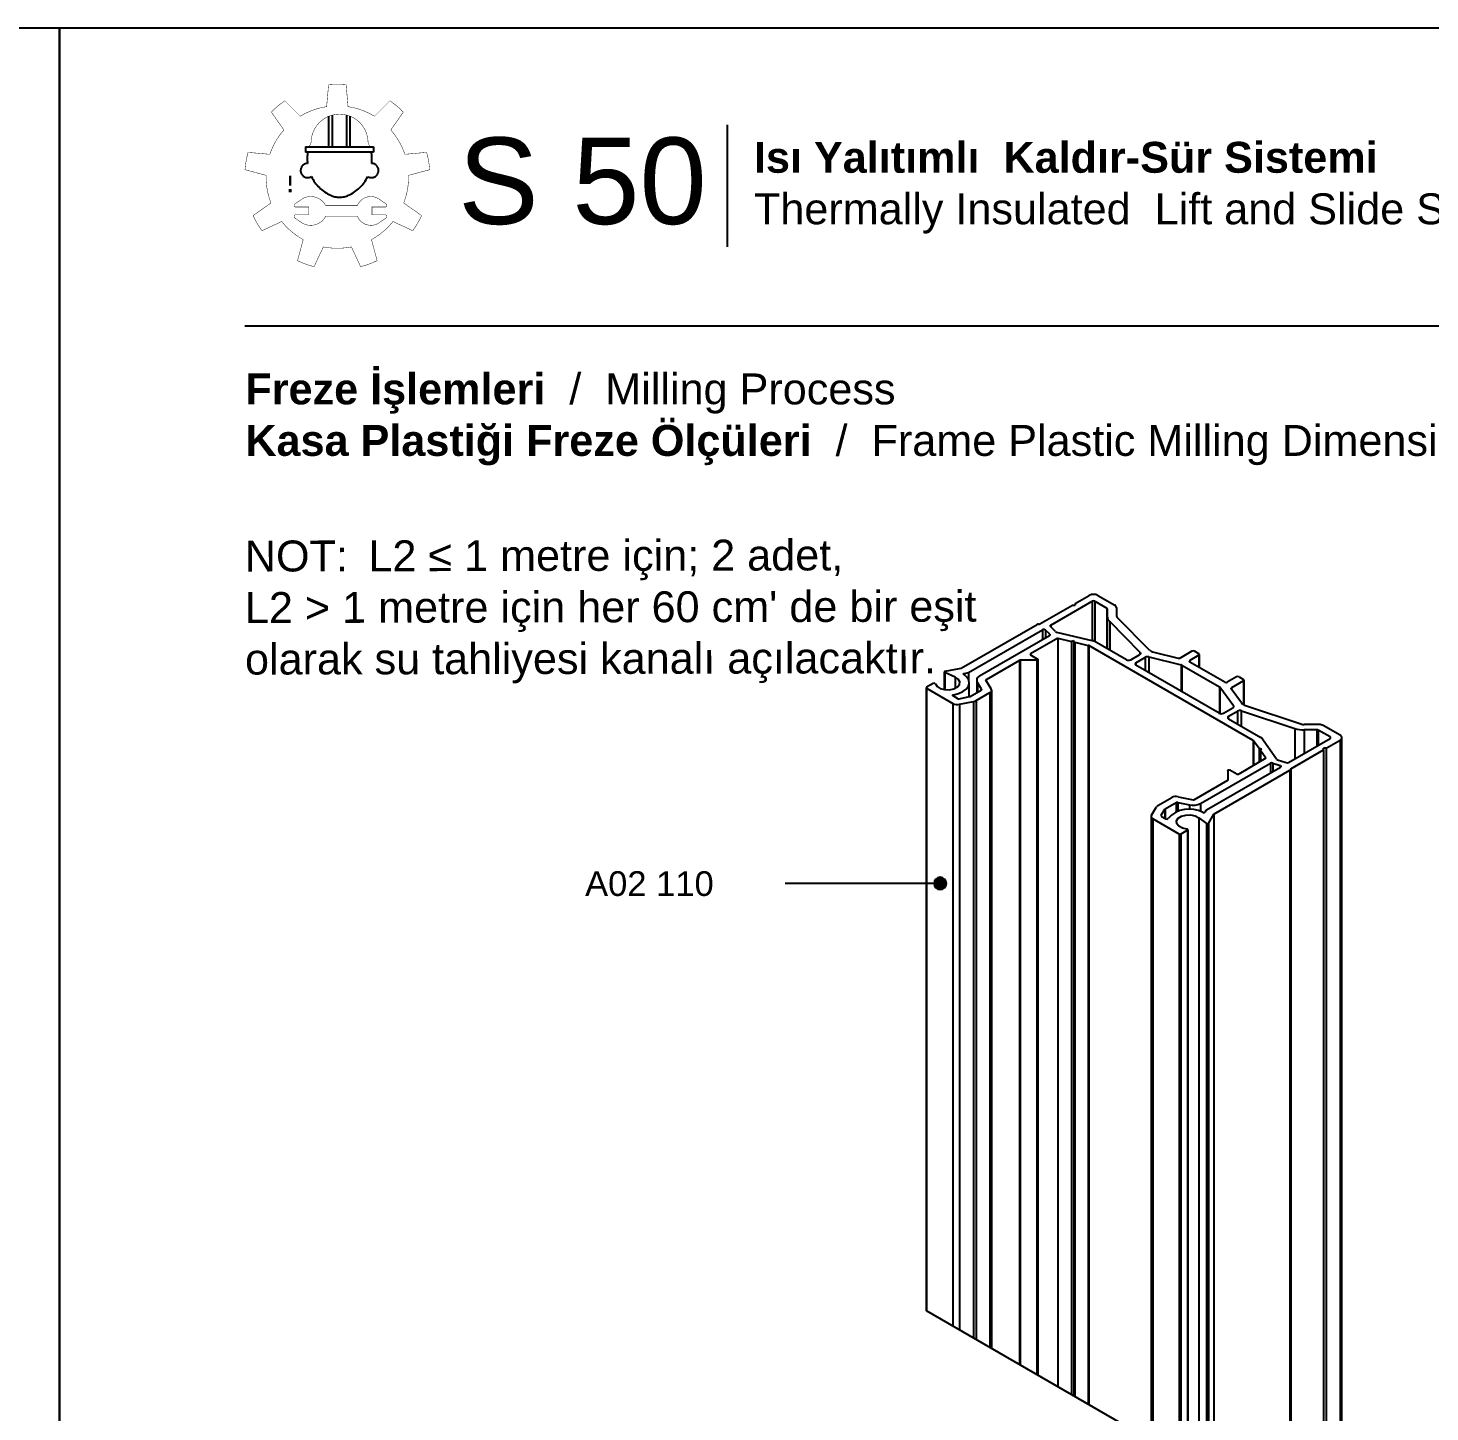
# Model space of a CAD drawing. Header units: millimetres. Extents: x 221 to 2771, y 196 to 840.
# Drawn here: x 1508.8 to 1622.2, y 727.7 to 839.6 of the extents above; entities that cross this region are included whole.
import ezdxf

# ---------------------------------------------------------------- set-up
doc = ezdxf.new("R2010")
doc.units = ezdxf.units.MM
doc.linetypes.add('CENTER', pattern=[50.8, 31.75, -6.35, 6.35, -6.35])
doc.layers.add('antet_k', color=7, linetype='Continuous')
doc.layers.add('yazı_numara_k', color=21, linetype='Continuous')
doc.styles.get("Standard").update_dxf_attribs({"font": 'arial.ttf'})

# ---------------------------------------------------------------- blocks, each defined once
blk = doc.blocks.new('S1.A')
at = {"color": 252}
blk.add_lwpolyline([(2269.17, -494.13), (2269.17, -791.13), (2479.17, -791.13), (2479.17, -494.13)], close=True, dxfattribs=at)
blk = doc.blocks.new('Üretim katalogu sembol-1')
at = {"true_color": 0xfed100}
h = blk.add_hatch(color=40, dxfattribs=at)
h.dxf.hatch_style = 1
h.paths.add_polyline_path([(1565.75, 1465.58), (1566.79, 1465.58), (1566.79, 1470.07), (1565.75, 1470.07)])
h.paths.add_polyline_path([(1565.75, 1462.71), (1566.79, 1462.71), (1566.79, 1464.05), (1565.75, 1464.05)])
at = {"color": 0, "linetype": 'CENTER', "ltscale": 12}
for p, q in [((1583.66, 1483.04), (1583.66, 1496.78)), ((1585.26, 1483.04), (1585.26, 1497.31)), ((1591.66, 1483.04), (1591.66, 1497.31)), ((1593.26, 1483.04), (1593.26, 1496.78)), ((1573.15, 1483.04), (1603.77, 1483.04)), ((1573.15, 1483.04), (1573.15, 1480.64)), ((1603.77, 1480.64), (1573.15, 1480.64)), ((1603.77, 1483.04), (1603.77, 1480.64))]:
    blk.add_line(p, q, dxfattribs=at)
at = {"color": 0, "linetype": 'CENTER', "lineweight": -2, "ltscale": 12, "const_width": 0.2}
for points in [[(1582.66, 1501.13), (1583.52, 1510.91)], [(1592.26, 1501.13), (1591.41, 1510.91)], [(1563.45, 1490.64), (1557.82, 1498.68)], [(1570.8, 1496.81), (1563.86, 1503.75)], [(1604.12, 1496.81), (1611.06, 1503.75)], [(1611.48, 1490.64), (1617.1, 1498.68)], [(1557.14, 1479.71), (1547.36, 1480.57)], [(1617.79, 1479.71), (1627.56, 1480.57)], [(1555.47, 1470.26), (1545.99, 1472.8)], [(1619.45, 1470.26), (1628.93, 1472.8)], [(1557.66, 1457.83), (1549.63, 1452.2)], [(1617.26, 1457.83), (1625.3, 1452.2)], [(1562.46, 1449.52), (1553.57, 1445.37)], [(1612.46, 1449.52), (1621.35, 1445.37)], [(1572.13, 1441.41), (1569.59, 1431.93)], [(1581.15, 1438.12), (1577.01, 1429.23)], [(1593.77, 1438.12), (1597.92, 1429.23)], [(1602.79, 1441.41), (1605.33, 1431.93)]]:
    blk.add_lwpolyline(points, dxfattribs=at)
for points in [[(1591.41, 1510.91, 0.047521), (1583.52, 1510.91)], [(1563.86, 1503.75, 0.047521), (1557.82, 1498.68)], [(1582.66, 1501.13, 0.099576), (1570.8, 1496.81)], [(1604.12, 1496.81, 0.099576), (1592.26, 1501.13)], [(1617.1, 1498.68, 0.047521), (1611.06, 1503.75)], [(1563.45, 1490.64, 0.099576), (1557.14, 1479.71)], [(1617.79, 1479.71, 0.099576), (1611.48, 1490.64)], [(1547.36, 1480.57, 0.047521), (1545.99, 1472.8)], [(1628.93, 1472.8, 0.047521), (1627.56, 1480.57)], [(1555.47, 1470.26, 0.099576), (1557.66, 1457.83)], [(1617.26, 1457.83, 0.099576), (1619.45, 1470.26)], [(1549.63, 1452.2, 0.047521), (1553.57, 1445.37)], [(1562.46, 1449.52, 0.099576), (1572.13, 1441.41)], [(1602.79, 1441.41, 0.099576), (1612.46, 1449.52)], [(1621.35, 1445.37, 0.047521), (1625.3, 1452.2)], [(1581.15, 1438.12, 0.099576), (1593.77, 1438.12)], [(1569.59, 1431.93, 0.047521), (1577.01, 1429.23)], [(1597.92, 1429.23, 0.047521), (1605.33, 1431.93)]]:
    blk.add_lwpolyline(points, format="xyb", dxfattribs=at)
at = {"color": 0, "linetype": 'CENTER', "ltscale": 12, "const_width": 0.2}
for points in [[(1588.46, 1497.72, 0.408893), (1575.66, 1485.15, -0.281899), (1574.17, 1483.04)], [(1588.46, 1497.72, -0.408893), (1601.26, 1485.15, 0.281899), (1602.75, 1483.04)]]:
    blk.add_lwpolyline(points, format="xyb", dxfattribs=at)
at = {"color": 40, "true_color": 0xfed100, "const_width": 0.2}
blk.add_lwpolyline([(1565.75, 1464.05), (1566.79, 1464.05), (1566.79, 1462.71), (1565.75, 1462.71)], close=True, dxfattribs=at)
at = {"color": 0, "linetype": 'CENTER', "ltscale": 12, "const_width": 0.2}
blk.add_lwpolyline([(1574.65, 1456.03), (1568.69, 1456.03, -0.414214), (1568.05, 1456.67), (1568.05, 1456.88, -0.248554), (1568.33, 1457.41), (1570.79, 1459.08, -0.475864), (1582.25, 1456.63), (1596.45, 1456.63, -0.519094), (1606.92, 1459.08), (1609.37, 1457.41, -0.248554), (1609.65, 1456.88), (1609.65, 1456.67, -0.414214), (1609.01, 1456.03), (1603.05, 1456.03), (1603.05, 1452.52), (1609.01, 1452.52, -0.414214), (1609.65, 1451.88), (1609.65, 1451.67, -0.248554), (1609.37, 1451.14), (1606.92, 1449.48, -0.519094), (1596.45, 1451.92), (1582.25, 1451.92, -0.475864), (1570.79, 1449.48), (1568.33, 1451.14, -0.248554), (1568.05, 1451.67), (1568.05, 1451.88, -0.414214), (1568.69, 1452.52), (1574.65, 1452.52)], format="xyb", close=True, dxfattribs=at)
at = {"color": 0, "linetype": 'CENTER', "ltscale": 12}
for centre, radius, start, end in [((1592.04, 1477.74), 18.11, 170.79278, 186.69718), ((1584.88, 1477.74), 18.11, 353.30282, 9.20722), ((1574.16, 1472.43), 3.2, 91.73722, 301.33069), ((1602.77, 1472.43), 3.2, 238.66931, 88.26278), ((1592.04, 1477.74), 18.11, 206.37073, 245.09672), ((1584.88, 1477.74), 18.11, 294.90328, 333.62927), ((1588.46, 1470.02), 9.6, 245.09672, 294.90328)]:
    blk.add_arc(centre, radius, start, end, dxfattribs=at)
blk = doc.blocks.new('S.1.B')
blk.add_line((922.44, 1850.82), (922.44, 1840.95))
at = {"color": 7}
blk.add_line((1063.42, 1834.52), (883.42, 1834.52), dxfattribs=at)
at = {"color": 0, "linetype": 'CENTER', "ltscale": 12, "xscale": 0.18014578362, "yscale": 0.18014578362, "zscale": 0.18014578362}
blk.add_blockref('Üretim katalogu sembol-1', (604.93, 1581.87), dxfattribs=at)
at = {"width": 80.5608, "attachment_point": 1}
for s, insert, char_height in [('\\pi23.685;{\\fArial Unicode MS|b0|i0|c162|p34;S 50}', (876.99, 1849.79), 7), ('\\pi8.4591;{\\fArial Unicode MS|b1|i0|c162|p34;Isı Yalıtımlı  Kaldır-Sür Sistemi\\fArial Unicode MS|b0|i0|c162|p34;\\PThermally Insulated  Lift and Slide Systems}', (916.15, 1849.44), 2.5)]:
    blk.add_mtext(s, dxfattribs=dict(at, insert=insert, char_height=char_height))
blk = doc.blocks.new('S50_SYF1')
at = {"color": 0}
blk.add_blockref('S.1.B', (-100.17, 492.74), dxfattribs=at)
at = {"layer": 'antet_k', "color": 0}
blk.add_blockref('S1.A', (-1500.92, 2845.51), dxfattribs=at)
blk = doc.blocks.new('yuvarlakk')
at = {"layer": 'yazı_numara_k'}
blk.add_hatch(color=21, dxfattribs=at).paths.add_polyline_path([(-159.09, 172.8, -1), (-160.09, 172.8, -1)])
at = {"layer": 'yazı_numara_k', "color": 21}
blk.add_circle((-159.59, 172.8), 0.5, dxfattribs=at)

msp = doc.modelspace()

# ---------------------------------------------------------------- linework, layer by layer
at = {"color": 31}
for p, q in [((1590.622, 791.411), (1593.267, 792.938)), ((1591.5, 791.306), (1594.857, 793.244)), ((1593.267, 792.938), (1593.48, 792.938)), ((1593.48, 793.061), (1594.61, 793.713)), ((1593.48, 793.061), (1593.48, 792.938)), ((1594.857, 793.244), (1594.857, 790.06)), ((1595.07, 793.244), (1596.024, 792.693)), ((1595.07, 793.244), (1595.07, 789.978)), ((1595.317, 793.713), (1596.672, 792.931)), ((1596.024, 792.693), (1596.024, 789.427)), ((1596.068, 792.631), (1596.068, 792.029)), ((1596.068, 792.029), (1596.068, 789.402)), ((1596.818, 792.727), (1596.818, 792.029)), ((1599.474, 789.294), (1596.865, 791.927)), ((1584.255, 787.817), (1590.394, 791.361)), ((1584.85, 787.473), (1590.836, 790.929)), ((1590.836, 790.929), (1590.836, 790.147)), ((1591.411, 790.569), (1591.073, 790.911)), ((1591.073, 790.911), (1591.073, 790.283)), ((1591.411, 790.569), (1591.411, 790.483)), ((1591.888, 790.786), (1591.476, 791.201)), ((1591.5, 791.306), (1591.5, 791.177)), ((1591.961, 790.749), (1594.932, 790.042)), ((1598.739, 789.104), (1596.266, 791.599)), ((1596.266, 791.599), (1596.266, 789.287)), ((1585.736, 787.202), (1591.387, 790.465)), ((1592.08, 790.252), (1589.872, 788.978)), ((1592.08, 790.252), (1593.164, 789.994)), ((1592.08, 790.252), (1592.08, 729.691)), ((1593.36, 790.041), (1593.164, 789.994)), ((1593.164, 789.994), (1593.164, 729.065)), ((1593.36, 790.041), (1593.441, 789.928)), ((1593.36, 790.041), (1593.36, 728.952)), ((1593.441, 789.928), (1594.526, 789.67)), ((1593.441, 789.928), (1593.441, 728.905)), ((1594.526, 789.67), (1594.526, 728.279)), ((1607.868, 781.977), (1594.575, 789.652)), ((1594.575, 789.652), (1594.575, 728.251)), ((1597.615, 788.509), (1595.013, 790.011)), ((1588.965, 788.454), (1586.266, 786.896)), ((1588.965, 788.454), (1588.965, 731.49)), ((1590.367, 788.471), (1589.036, 788.471)), ((1589.036, 788.471), (1589.036, 731.449)), ((1589.872, 788.978), (1589.872, 788.896)), ((1589.872, 788.896), (1590.438, 788.57)), ((1590.367, 788.471), (1590.367, 730.68)), ((1590.467, 730.622), (1590.467, 788.529)), ((1597.969, 788.509), (1598.699, 788.93)), ((1598.393, 788.264), (1599.16, 788.706)), ((1598.393, 788.264), (1598.393, 788.06)), ((1598.739, 788.96), (1598.739, 789.104)), ((1599.16, 787.617), (1599.16, 788.706)), ((1599.434, 788.737), (1602.058, 788.098)), ((1599.434, 788.737), (1599.434, 787.459)), ((1599.834, 789.11), (1601.798, 788.632)), ((1602.919, 789.202), (1601.962, 788.65)), ((1603.484, 788.876), (1602.742, 788.447)), ((1602.742, 788.447), (1602.742, 788.325)), ((1605.57, 786.692), (1602.742, 788.325)), ((1603.484, 788.998), (1603.131, 789.202)), ((1603.484, 788.876), (1603.484, 787.896)), ((1603.528, 787.871), (1603.528, 788.937)), ((1582.889, 787.519), (1582.889, 786.095)), ((1583.757, 787.112), (1582.928, 787.473)), ((1582.928, 787.473), (1582.928, 786.089)), ((1582.958, 787.574), (1584.255, 787.817)), ((1583.757, 787.112), (1583.757, 786.19)), ((1584.515, 787.41), (1584.85, 787.473)), ((1584.515, 787.41), (1584.515, 787.287)), ((1584.85, 787.473), (1584.85, 786.902)), ((1605.111, 784.182), (1598.393, 788.06)), ((1602.058, 788.098), (1602.058, 785.944)), ((1602.105, 788.08), (1605.146, 786.325)), ((1602.105, 788.08), (1602.105, 785.916)), ((1606.525, 787.121), (1605.782, 786.692)), ((1606.737, 787.121), (1607.09, 786.917)), ((1581.429, 786.243), (1581.429, 735.841)), ((1581.997, 786.595), (1581.458, 786.284)), ((1581.458, 786.202), (1583.589, 784.972)), ((1581.458, 786.202), (1581.458, 735.825)), ((1584.905, 785.52), (1584.905, 786.651)), ((1584.988, 785.546), (1585.863, 786.051)), ((1585.505, 786.855), (1585.505, 785.845)), ((1585.898, 786.142), (1585.56, 786.677)), ((1585.56, 786.677), (1585.56, 785.876)), ((1585.898, 786.142), (1585.898, 786.083)), ((1586.689, 786.152), (1586.249, 786.851)), ((1586.266, 786.896), (1586.266, 786.823)), ((1586.72, 732.787), (1586.72, 786.053)), ((1605.146, 786.325), (1605.146, 784.165)), ((1606.285, 784.782), (1605.178, 786.297)), ((1605.178, 786.297), (1605.178, 784.154)), ((1606.93, 785.013), (1606.102, 786.147)), ((1607.09, 786.794), (1606.134, 786.242)), ((1606.134, 786.242), (1606.134, 786.103)), ((1607.09, 786.794), (1607.09, 784.876)), ((1607.134, 784.852), (1607.134, 786.855)), ((1583.589, 784.972), (1583.589, 734.594)), ((1583.942, 785.38), (1583.591, 785.583)), ((1583.634, 785.68), (1583.634, 785.558)), ((1584.097, 785.36), (1584.931, 785.525)), ((1584.105, 784.903), (1585.262, 785.133)), ((1584.105, 784.903), (1584.105, 734.296)), ((1585.262, 785.133), (1585.262, 733.628)), ((1585.453, 785.202), (1586.573, 785.849)), ((1585.453, 785.202), (1585.453, 733.518)), ((1586.573, 785.849), (1586.573, 732.871)), ((1605.464, 784.182), (1606.231, 784.624)), ((1605.888, 783.937), (1606.618, 784.358)), ((1605.888, 783.733), (1605.888, 783.937)), ((1605.888, 783.733), (1608.49, 782.23)), ((1606.285, 784.782), (1606.285, 784.67)), ((1606.618, 784.358), (1606.618, 783.311)), ((1606.919, 784.381), (1611.242, 782.954)), ((1606.919, 783.138), (1606.919, 784.381)), ((1607.248, 784.806), (1611.81, 783.3)), ((1611.242, 782.954), (1611.242, 780.496)), ((1613.196, 783.272), (1611.987, 783.272)), ((1613.03, 782.839), (1611.987, 782.839)), ((1611.987, 782.839), (1611.987, 780.926)), ((1613.03, 782.839), (1613.03, 781.528)), ((1614.091, 782.263), (1613.136, 782.814)), ((1613.136, 782.814), (1613.136, 781.589)), ((1614.904, 782.406), (1613.549, 783.188)), ((1607.868, 781.977), (1607.868, 779.936)), ((1608.348, 781.323), (1607.901, 781.949)), ((1607.901, 781.949), (1607.901, 779.955)), ((1609.769, 780.468), (1608.545, 782.183)), ((1610.733, 780.202), (1614.091, 782.141)), ((1613.774, 781.345), (1614.904, 781.998)), ((1614.091, 782.263), (1614.091, 782.141)), ((1614.904, 781.998), (1614.904, 716.514)), ((1615.05, 716.429), (1615.05, 782.202)), ((1608.909, 780.537), (1606.702, 779.263)), ((1608.544, 781.276), (1608.348, 781.323)), ((1608.348, 781.323), (1608.348, 780.213)), ((1608.544, 781.276), (1608.462, 781.163)), ((1608.909, 780.537), (1608.462, 781.163)), ((1608.462, 781.163), (1608.462, 780.279)), ((1609.833, 780.426), (1610.553, 780.188)), ((1610.916, 779.696), (1613.561, 781.223)), ((1613.774, 781.345), (1613.561, 781.345)), ((1613.561, 781.223), (1613.561, 781.345)), ((1613.561, 781.223), (1613.561, 717.289)), ((1613.774, 781.345), (1613.774, 717.167)), ((1603.626, 776.875), (1609.277, 780.137)), ((1604.095, 776.363), (1610.081, 779.819)), ((1604.69, 776.02), (1610.829, 779.564)), ((1605.824, 779.548), (1605.824, 778.78)), ((1606.56, 779.263), (1605.994, 779.589)), ((1609.277, 780.137), (1609.277, 779.355)), ((1609.458, 780.151), (1610.05, 779.956)), ((1609.458, 780.151), (1609.458, 779.459)), ((1610.05, 779.956), (1610.05, 779.801)), ((1610.829, 779.564), (1610.829, 718.867)), ((1610.873, 718.842), (1610.873, 779.625)), ((1610.916, 779.696), (1610.916, 718.817)), ((1605.794, 778.739), (1603.095, 777.181)), ((1600.161, 776.711), (1601.281, 777.358)), ((1600.756, 776.443), (1601.631, 776.948)), ((1601.631, 776.948), (1601.631, 776.197)), ((1601.789, 776.968), (1602.717, 776.773)), ((1601.789, 776.968), (1601.789, 776.257)), ((1601.806, 777.425), (1603.017, 777.171)), ((1599.616, 775.839), (1599.616, 725.342)), ((1599.643, 775.933), (1600.042, 776.601)), ((1600.434, 775.929), (1600.721, 776.41)), ((1600.434, 775.929), (1600.434, 775.872)), ((1600.469, 775.839), (1600.821, 775.636)), ((1600.721, 776.41), (1600.721, 775.694)), ((1600.756, 776.443), (1600.756, 775.674)), ((1602.717, 776.773), (1602.717, 776.395)), ((1603.626, 776.875), (1603.626, 776.232)), ((1603.986, 776.17), (1604.095, 776.363)), ((1604.269, 775.271), (1604.69, 776.02)), ((1604.69, 776.02), (1604.69, 722.412)), ((1601.893, 774.405), (1599.762, 775.635)), ((1599.762, 775.635), (1599.762, 725.258)), ((1602.574, 774.716), (1602.035, 774.405)), ((1602.574, 774.716), (1602.574, 723.634)), ((1602.603, 723.618), (1602.603, 774.757)), ((1603.47, 775.732), (1604.094, 775.254)), ((1603.47, 775.732), (1603.47, 723.117)), ((1604.094, 775.254), (1604.094, 722.757)), ((1604.269, 775.271), (1604.269, 722.656)), ((1601.893, 774.405), (1601.893, 724.027)), ((1602.035, 774.405), (1602.035, 723.946)), ((1615.05, 716.429), (1581.458, 735.825))]:
    msp.add_line(p, q, dxfattribs=at)
at = {"color": 31, "flags": 128}
for points in [[(1591.387, 790.465), (1591.403, 790.476), (1591.416, 790.488), (1591.425, 790.501), (1591.43, 790.515), (1591.431, 790.529), (1591.428, 790.543), (1591.422, 790.556), (1591.411, 790.569)], [(1591.5, 791.306), (1591.484, 791.295), (1591.472, 791.283), (1591.463, 791.27), (1591.458, 791.256), (1591.456, 791.242), (1591.459, 791.228), (1591.466, 791.214), (1591.476, 791.201)], [(1590.367, 788.471), (1590.396, 788.474), (1590.423, 788.481), (1590.445, 788.492), (1590.46, 788.507), (1590.467, 788.523), (1590.465, 788.54), (1590.456, 788.556), (1590.438, 788.57)], [(1598.739, 789.104), (1598.756, 789.082), (1598.767, 789.06), (1598.772, 789.036), (1598.77, 789.013), (1598.761, 788.99), (1598.746, 788.968), (1598.725, 788.948), (1598.699, 788.93)], [(1582.167, 786.563), (1582.3, 786.352), (1582.562, 786.186), (1582.914, 786.091), (1583.302, 786.08), (1583.668, 786.156), (1583.957, 786.306), (1584.124, 786.509), (1584.145, 786.733), (1584.016, 786.945), (1583.757, 787.112)], [(1582.958, 787.574), (1582.933, 787.567), (1582.913, 787.556), (1582.898, 787.543), (1582.89, 787.528), (1582.889, 787.513), (1582.896, 787.497), (1582.909, 787.484), (1582.928, 787.473)], [(1583.634, 785.68), (1584.038, 785.779), (1584.386, 785.934), (1584.657, 786.133), (1584.833, 786.366), (1584.904, 786.616), (1584.864, 786.868), (1584.716, 787.107), (1584.47, 787.317)], [(1584.47, 787.317), (1584.457, 787.329), (1584.448, 787.343), (1584.446, 787.357), (1584.449, 787.371), (1584.459, 787.384), (1584.473, 787.395), (1584.492, 787.404), (1584.515, 787.41)], [(1606.102, 786.147), (1606.095, 786.159), (1606.091, 786.172), (1606.09, 786.185), (1606.093, 786.197), (1606.099, 786.21), (1606.107, 786.221), (1606.119, 786.232), (1606.134, 786.242)], [(1583.591, 785.583), (1583.575, 785.595), (1583.565, 785.609), (1583.561, 785.624), (1583.565, 785.639), (1583.574, 785.652), (1583.59, 785.664), (1583.61, 785.674), (1583.634, 785.68)], [(1606.231, 784.624), (1606.255, 784.64), (1606.275, 784.658), (1606.29, 784.678), (1606.3, 784.699), (1606.304, 784.72), (1606.303, 784.741), (1606.296, 784.762), (1606.285, 784.782)], [(1605.824, 779.548), (1605.828, 779.565), (1605.841, 779.581), (1605.86, 779.593), (1605.885, 779.602), (1605.914, 779.606), (1605.943, 779.605), (1605.971, 779.599), (1605.994, 779.589)], [(1610.05, 779.956), (1610.077, 779.944), (1610.1, 779.929), (1610.116, 779.911), (1610.124, 779.892), (1610.125, 779.872), (1610.117, 779.853), (1610.103, 779.835), (1610.081, 779.819)], [(1602.518, 774.814), (1602.153, 774.891), (1601.866, 775.042), (1601.701, 775.246), (1601.682, 775.47), (1601.813, 775.681), (1602.074, 775.848), (1602.425, 775.944), (1602.813, 775.956), (1603.18, 775.882), (1603.47, 775.732)], [(1602.574, 774.716), (1602.59, 774.729), (1602.6, 774.744), (1602.603, 774.76), (1602.598, 774.775), (1602.586, 774.789), (1602.568, 774.801), (1602.545, 774.81), (1602.518, 774.814)]]:
    msp.add_lwpolyline(points, dxfattribs=at)
at = {"color": 31}
for centre, radius, start, end in [((1594.964, 793.031), 0.769, 62.61028, 117.38978), ((1594.964, 793.039), 0.231, 62.60879, 117.39008), ((1596.568, 792.702), 0.251, 5.69602, 65.62337), ((1595.993, 792.624), 0.0754, 5.68855, 65.62876), ((1596.684, 792.052), 0.616, 182.13871, 227.3062), ((1596.964, 792.034), 0.146, 182.13797, 227.30637), ((1590.496, 791.166), 0.22, 86.99286, 117.87714), ((1590.519, 791.606), 0.22, 266.99678, 297.87322), ((1590.941, 790.739), 0.217, 52.50797, 118.66587), ((1591.991, 790.899), 0.153, 227.55319, 258.63782), ((1594.485, 789.492), 0.183, 60.70308, 77.19066), ((1594.864, 789.745), 0.305, 60.70442, 77.18109), ((1589.033, 788.327), 0.144, 88.85717, 118.04013), ((1589.888, 788.937), 0.0437, 110.78315, 249.2224), ((1597.792, 788.85), 0.384, 242.60968, 297.39081), ((1598.432, 788.162), 0.109, 110.7821, 249.21642), ((1599.338, 788.359), 0.39, 75.74698, 117.13817), ((1599.988, 789.854), 0.76, 227.50157, 258.30946), ((1601.855, 788.858), 0.234, 255.7442, 297.14074), ((1602.765, 788.386), 0.0655, 110.78284, 249.22086), ((1603.025, 788.998), 0.231, 62.61137, 117.38904), ((1603.461, 788.937), 0.0655, 290.78561, 69.21315), ((1585.886, 786.86), 0.374, 113.71942, 209.19462), ((1602.016, 787.921), 0.182, 60.68358, 76.85648), ((1606.631, 786.916), 0.231, 62.61181, 117.38901), ((1581.473, 786.243), 0.0437, 110.78371, 249.22229), ((1582.065, 786.49), 0.125, 35.87787, 122.73849), ((1585.841, 786.111), 0.0643, 289.83286, 28.14725), ((1586.277, 786.866), 0.0322, 109.83223, 208.15327), ((1586.5, 786.05), 0.214, 289.8349, 28.14926), ((1605.096, 786.234), 0.103, 37.55517, 61.19442), ((1605.676, 786.897), 0.231, 242.60768, 297.39109), ((1607.067, 786.855), 0.0655, 290.78561, 69.21315), ((1583.943, 785.661), 0.775, 242.76792, 282.04883), ((1584.049, 785.587), 0.232, 242.76825, 282.04852), ((1584.896, 785.711), 0.189, 280.55976, 299.11321), ((1585.147, 785.752), 0.629, 280.55998, 299.11184), ((1607.421, 785.42), 0.638, 219.56532, 254.2739), ((1605.287, 784.523), 0.384, 242.60976, 297.39073), ((1605.927, 783.835), 0.109, 110.78126, 249.21652), ((1606.796, 784.009), 0.392, 71.76516, 117.06208), ((1611.973, 785.237), 2.398, 252.23665, 270.31631), ((1611.984, 783.841), 0.568, 252.23661, 270.31662), ((1613.034, 782.623), 0.216, 61.9585, 91.14648), ((1613.21, 782.551), 0.721, 61.96056, 91.14372), ((1607.819, 781.887), 0.102, 36.96534, 61.26394), ((1608.408, 782.08), 0.171, 36.98292, 61.25887), ((1614.068, 782.202), 0.0655, 290.78576, 69.21671), ((1614.826, 782.202), 0.218, 290.78358, 69.21568), ((1609.867, 780.548), 0.127, 219.05362, 254.35524), ((1606.631, 779.399), 0.154, 242.60799, 297.38955), ((1609.384, 779.928), 0.235, 71.7625, 117.06309), ((1610.627, 780.412), 0.235, 251.76357, 297.06203), ((1610.8, 779.63), 0.0728, 293.55835, 359.46092), ((1610.945, 779.629), 0.0728, 113.57056, 179.4487), ((1605.774, 778.785), 0.0503, 294.37659, 354.30602), ((1601.636, 776.668), 0.776, 77.38172, 117.2044), ((1601.738, 776.741), 0.233, 77.38396, 117.20401), ((1603.042, 777.284), 0.116, 257.38099, 297.20263), ((1599.836, 775.838), 0.215, 153.58861, 250.00671), ((1600.315, 776.425), 0.325, 118.28752, 147.17965), ((1600.491, 775.9), 0.0646, 153.58867, 250.0062), ((1600.803, 776.357), 0.0976, 118.28922, 147.17564), ((1602.71, 774.12), 2.311, 61.15539, 138.16173), ((1603.022, 778.161), 1.421, 257.6005, 295.15629), ((1603.889, 776.262), 0.134, 241.60884, 316.42668), ((1600.889, 775.75), 0.133, 239.00848, 318.04117), ((1604.172, 775.364), 0.134, 234.68382, 316.35197), ((1601.964, 774.542), 0.154, 242.60799, 297.38955)]:
    msp.add_arc(centre, radius, start, end, dxfattribs=at)
at = {"layer": 'yazı_numara_k', "color": 21}
msp.add_line((1582.56, 770.412), (1570.021, 770.412), dxfattribs=at)

# ---------------------------------------------------------------- block references
for p in [(533.054, -1511.773), (743.05, -1511.773)]:
    msp.add_blockref('S50_SYF1', p)
at = {"xscale": -1, "rotation": 179.9999999999999}
msp.add_blockref('yuvarlakk', (1742.146, 943.213), dxfattribs=at)

# ---------------------------------------------------------------- texts
at = {"insert": (1526.296, 798.145), "char_height": 2.5, "width": 68.91359, "attachment_point": 1, "rotation": 0.1137}
msp.add_mtext("{NOT: ^IL2 ≤ 1 metre için; 2 adet,\\PL2 > 1 metre için her 60 cm' de bir eşit\\Polarak su tahliyesi kanalı açılacaktır.}", dxfattribs=at)
at = {"layer": 'yazı_numara_k', "color": 7, "insert": (1526.344, 811.67), "char_height": 2.5, "attachment_point": 1}
msp.add_mtext('{\\fArial Unicode MS|b1|i0|c162|p34;Freze İşlemleri  \\fArial Unicode MS|b0|i0|c162|p34;/  Milling Process\\P\\fArial Unicode MS|b1|i0|c162|p34;Kasa Plastiği Freze Ölçüleri  \\fArial Unicode MS|b0|i0|c162|p34;/  Frame Plastic Milling Dimensions}', dxfattribs=at)
at = {"layer": 'yazı_numara_k', "color": 21, "insert": (1564.235, 769.372), "char_height": 2, "attachment_point": 9}
msp.add_mtext('A02 110', dxfattribs=at)

doc.saveas('drawing.dxf')
